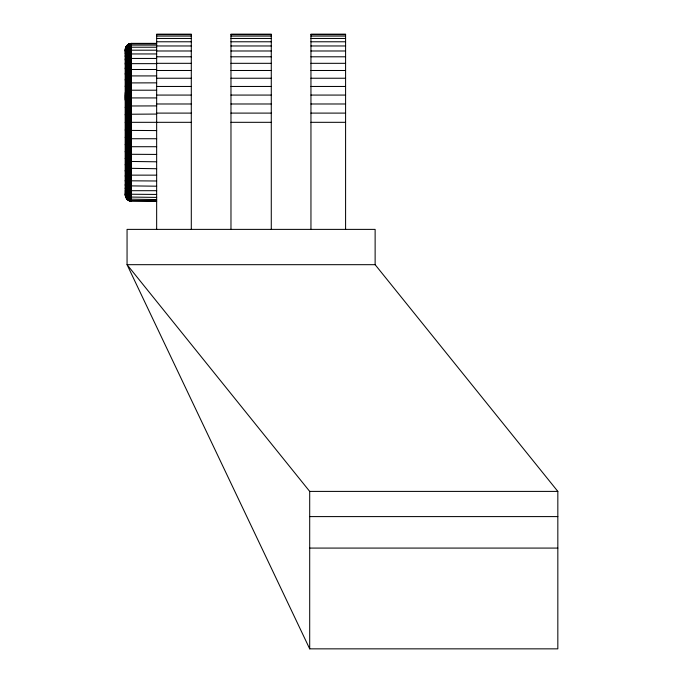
<?xml version="1.0" encoding="UTF-8"?>
<svg xmlns="http://www.w3.org/2000/svg" width="683" height="683" viewBox="0 0 683 683"><rect width="100%" height="100%" fill="white"/><g stroke="black" fill="none" stroke-linecap="round" stroke-linejoin="round"><path stroke-width="1.02" d="M125.168 100.068C124.878 92.939 124.776 90.156 131.469 90.207L156.655 90.207M156.655 97.925L131.469 97.925C121.275 96.166 128.336 110.467 125.168 114.795M125.185 129.898C128.31 133.877 121.267 148.535 131.469 146.717L156.655 146.717M125.168 51.882C125.066 48.442 127.917 45.035 131.469 45.095L156.655 45.095M125.168 50.704C124.887 47.118 127.704 43.319 131.469 43.37L156.655 43.37M156.655 138.734L131.469 138.734C124.758 138.598 126.013 138.572 126.031 130.214M125.168 53.829C125.074 50.422 127.986 47.161 131.469 47.229L156.655 47.229M126.483 138.171L126.483 130.291M125.168 56.535C125.083 53.163 128.088 50.107 131.469 50.192L156.655 50.192M125.168 59.959C125.1 56.638 128.216 53.855 131.469 53.948L156.655 53.948M126.739 98.651L127.012 91.035M127.012 98.548L127.012 114.283L126.031 114.428M126.739 130.325L127.012 146.085M125.168 64.057C125.134 60.804 128.361 58.354 131.469 58.448L156.655 58.448M156.655 130.573L127.311 130.393L127.311 114.249L156.655 114.07M125.168 68.804C125.194 65.619 128.541 63.562 131.469 63.647L156.655 63.647M156.655 168.727L128.643 168.291L126.739 167.344L127.012 160.778L125.168 158.328M127.012 167.531L127.012 160.778M125.168 74.131C125.279 71.049 128.728 69.427 131.469 69.495L156.655 69.495M128.284 146.427L129.394 122.317L128.284 98.215M125.168 151.609L126.031 153.035L128.284 154.051L127.311 173.994L131.034 175.138L156.655 175.147M129.394 130.53L129.394 114.104M127.311 173.994L127.311 167.711M128.284 154.051L127.619 174.182M129.394 138.658L130.197 122.317L129.394 105.985L156.655 105.908M128.284 90.591L127.619 76.761L127.943 70.281M156.655 186.194L129.394 185.878L126.244 183.718L126.483 178.989L125.168 175.838M156.655 161.794L128.643 161.427L128.643 154.136M129.394 146.597L130.615 122.317L129.394 98.045M130.615 130.564L130.615 114.07M125.168 79.988C125.416 77.034 128.933 75.898 131.469 75.915L156.655 75.915M156.655 154.435L129.394 154.273L129.796 146.64M129.796 154.332L131.469 122.317L129.796 90.31M129.019 161.521L128.284 174.515M130.615 146.7L129.796 161.675M131.469 138.734L130.615 154.409M129.019 168.402L129.394 161.606M131.034 154.426L131.469 146.717M127.311 64.936L127.943 54.973M131.469 154.435L129.796 180.807L156.655 180.995M125.834 53.692C124.818 49.509 126.287 43.703 131.469 43.806L156.655 43.806M125.168 86.314L126.483 84.197L130.197 82.916L156.655 82.848M129.019 174.78L129.394 168.505M129.796 174.985L130.197 168.641M128.284 64.356L129.019 54.418M156.655 190.694L131.469 190.694L129.019 190.224L127.943 189.669L127.943 180.107L126.483 178.989M129.019 64.057L129.394 58.755M130.197 180.884L130.615 175.104M125.168 93.033L125.663 91.932M127.943 59.404L128.284 54.768M125.168 188.107L126.031 191.308L125.834 197.028L127.311 199.12L129.394 200.461L156.655 200.836M129.019 58.892L129.394 54.281M131.034 63.664L131.469 58.448M156.655 194.442L129.796 194.22L127.311 192.862L127.619 189.439L125.834 187.373L125.168 184.683M125.185 50.226L126.031 47.221M130.615 58.499L131.469 50.192M128.643 54.58L129.019 50.696M131.034 58.465L131.469 53.948M129.796 54.162L130.615 47.298M126.739 49.475L126.739 46.145M130.615 50.252L131.469 45.095M131.034 50.209L131.469 47.229M127.943 48.356L128.284 46.026M125.168 107.351L126.244 106.539L129.394 105.985M129.796 47.468L130.197 45.232M130.197 47.366L131.469 43.37L131.469 201.272L156.655 201.272M128.643 45.812L129.394 43.755L129.394 200.887L131.469 201.272L129.796 194.22M129.394 45.471L130.197 43.507L130.197 201.126L129.394 199.171L126.244 196.55L125.168 192.76M129.796 45.334L130.615 43.43L130.615 201.203L129.394 197.046L126.244 194.493L125.168 190.805M126.739 198.497L127.012 197.558M127.311 45.522L127.619 44.813L127.619 199.829L129.394 200.887L127.943 193.366M127.943 44.976L128.284 44.318L128.284 200.324M128.284 44.745L128.643 44.105L128.643 200.537M129.394 44.182L129.796 43.618L129.796 201.024L129.394 200.461M130.615 43.866L131.034 43.388L131.034 201.254L130.615 200.776M125.518 99.359L126.031 98.984M156.655 34.637L191.3 34.637M230.974 34.637L271.279 34.637M310.953 34.637L345.589 34.637M156.655 36.079L191.3 36.079M230.974 36.079L271.279 36.079M310.953 36.079L345.589 36.079M156.655 38.461L191.3 38.461M230.974 38.461L271.279 38.461M310.953 38.461L345.589 38.461M156.655 41.774L191.3 41.774M230.974 41.774L271.279 41.774M310.953 41.774L345.589 41.774M156.655 45.966L191.3 45.966M230.974 45.966L271.279 45.966M310.953 45.966L345.589 45.966M156.655 50.986L191.3 50.986M230.974 50.986L271.279 50.986M310.953 50.986L345.589 50.986M156.655 56.8L191.3 56.8M230.974 56.8L271.279 56.8M310.953 56.8L345.589 56.8M156.655 63.323L191.3 63.323M230.974 63.323L271.279 63.323M310.953 63.323L345.589 63.323M156.655 70.494L191.3 70.494M230.974 70.494L271.279 70.494M310.953 70.494L345.589 70.494M156.655 78.238L191.3 78.238M230.974 78.238L271.279 78.238M310.953 78.238L345.589 78.238M156.655 86.459L191.3 86.459M230.974 86.459L271.279 86.459M310.953 86.459L345.589 86.459M156.655 95.074L191.3 95.074M230.974 95.074L271.279 95.074M310.953 95.074L345.589 95.074M156.655 103.987L191.3 103.987M230.974 103.987L271.279 103.987M310.953 103.987L345.589 103.987M156.655 113.105L191.3 113.105M230.974 113.105L271.279 113.105M310.953 113.105L345.589 113.105M125.185 122.317L191.3 122.317M230.974 122.317L271.279 122.317M310.953 122.317L345.589 122.317M129.394 197.046L156.655 197.404M156.655 199.547L129.394 199.171M375.129 264.68L127.055 264.68L127.055 229.386L375.129 229.386L375.129 264.68L557.832 491.401L557.832 648.85L309.698 648.85L127.055 264.68L309.698 491.401L309.698 648.85M309.698 491.401L557.832 491.401M309.698 516.596L557.832 516.596M309.698 548.082L557.832 548.082M129.796 180.807L127.943 180.107M128.643 161.427L127.311 160.932M126.244 138.094L125.168 137.292M126.031 145.658L125.168 144.574M126.739 167.344L125.168 164.646M127.012 173.789L125.663 172.312L125.168 170.502M125.168 193.938L125.663 197.037L127.619 199.829L127.311 199.12M126.031 191.308L127.311 192.862M126.244 183.718L125.168 180.577M125.834 197.028L125.185 194.407M125.834 47.614L126.031 48.459M131.034 199.53L129.796 190.48M130.197 199.41L129.394 194.092M131.034 194.433L131.469 197.404M130.615 194.382L131.034 197.387M131.469 194.442L130.615 186.143M128.284 193.579L128.643 196.713M131.034 186.177L131.469 190.694M128.643 190.053L129.019 193.946M127.012 192.589L127.311 195.765M127.311 51.771L127.619 55.195M131.034 180.978L131.469 186.194M129.019 185.75L129.394 190.361M129.019 190.224L128.284 180.286M127.943 185.23L128.284 189.874M129.019 180.585L129.394 185.878M130.197 63.75L130.615 69.538M129.796 63.835L131.469 90.207M127.619 59.617L127.943 64.526M129.796 69.657L130.197 76.001M129.019 69.854L129.394 76.137M128.284 70.127L129.019 83.121M127.311 179.706L127.619 185.025M131.034 90.216L131.469 97.925M129.796 82.967L130.615 97.942M129.019 76.231L129.394 83.036M130.615 90.233L131.469 105.908M129.394 90.361L129.796 98.002M128.643 83.215L129.019 90.429M127.943 76.607L128.643 90.506M127.311 70.648L127.619 76.761M127.012 70.853L127.311 76.931M127.012 77.111L127.619 90.796M126.739 77.299L127.012 83.864M127.311 153.726L127.619 161.068M126.739 145.991L127.012 153.607M126.483 106.463L126.739 114.317M126.244 106.539L126.483 114.351M125.518 145.274L125.663 152.71M345.589 229.386L345.589 34.15L310.953 34.15L310.953 229.386M271.279 229.386L271.279 34.15L230.974 34.15L230.974 229.386M191.3 229.386L191.3 34.15L156.655 34.15L156.655 229.386M129.019 43.917L129.019 200.725M127.943 44.557L127.943 200.085M127.311 45.095L127.311 199.538M127.012 45.402L127.012 199.24M126.739 45.727L126.739 198.915M126.483 46.068L126.483 198.574M126.244 46.427L126.244 198.215M126.031 46.803L126.031 197.831M125.834 47.195L125.834 197.438M125.663 47.605L125.663 197.037M125.518 48.032L125.518 196.61M125.39 48.459L125.39 196.175M125.296 48.911L125.296 195.731"/></g></svg>
